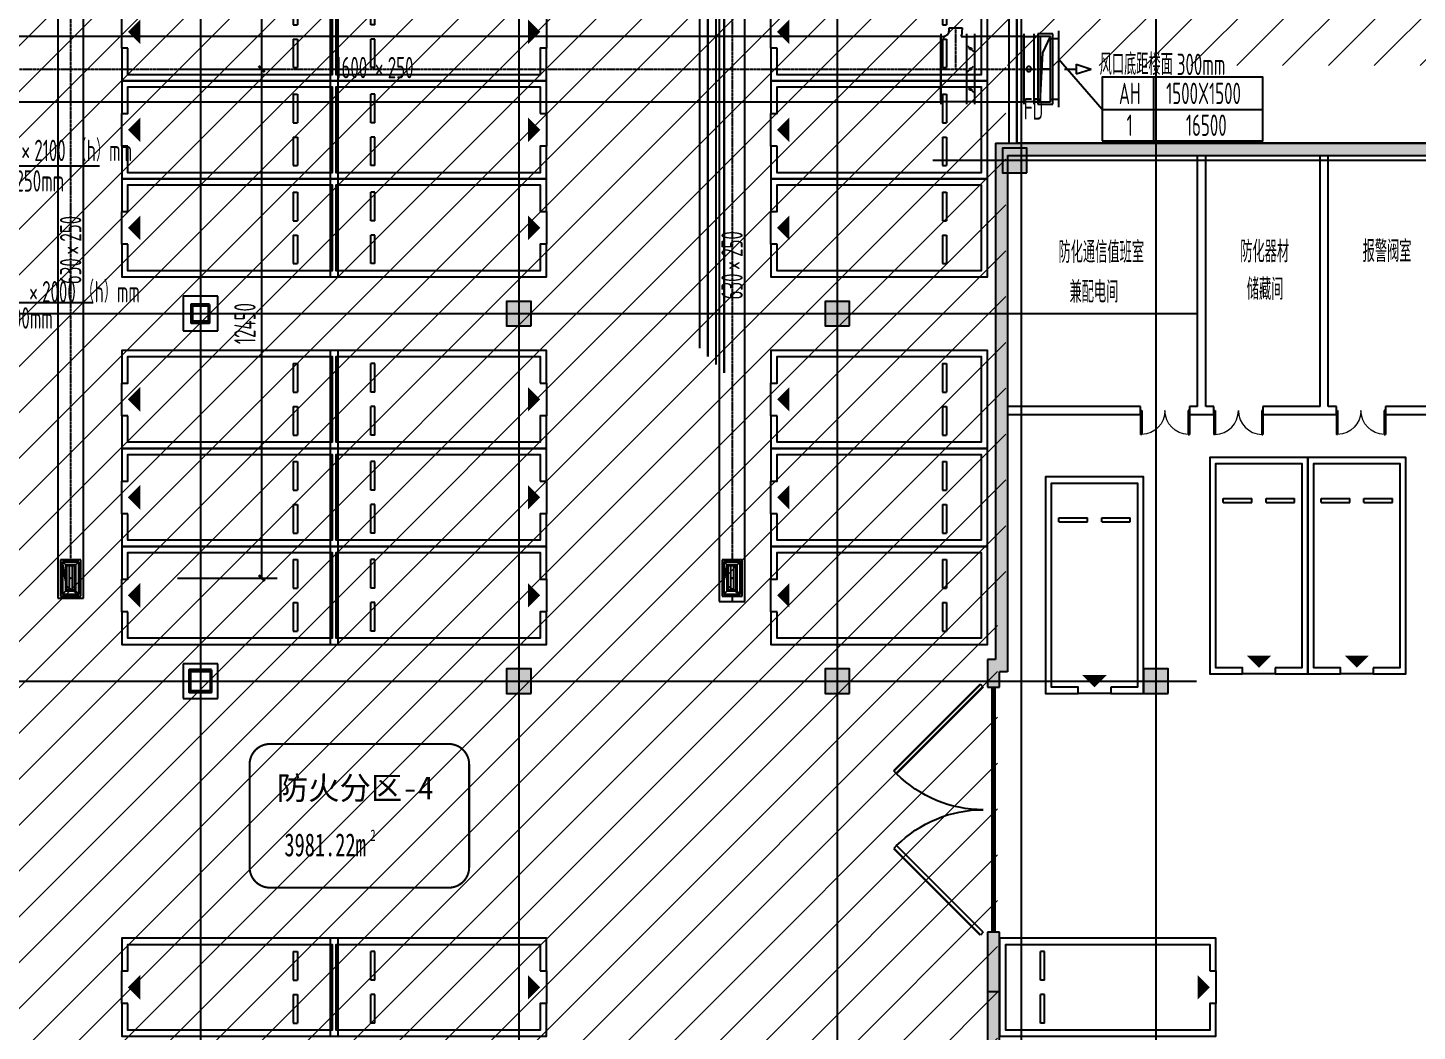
# Model space of a CAD drawing. Extents: x -20827274 to 1300756471, y -549375 to 3431892.
# Drawn here: x -17836 to 16195, y -246835 to -222260 of the extents above; entities that cross this region are included whole.
import ezdxf

# ---------------------------------------------------------------- set-up
doc = ezdxf.new("R2010")
doc.units = 0
doc.header["$LTSCALE"] = 10
for name, pattern in [('CENTER2', [1.125, 0.75, -0.125, 0.125, -0.125]), ('DASH', [0.35, 0.25, -0.1]), ('暖附图底图$0$DASH', [0.35, 0.25, -0.1]), ('暖附图底图$0$DOTE', [2.42, 2, -0.2, 0.02, -0.2])]:
    doc.linetypes.add(name, pattern=pattern)
for name, color, linetype in [('1-zs', 3, 'Continuous'), ('1-标注暖通', 4, 'Continuous'), ('DUCT-加压送风中心线', 5, 'CENTER2'), ('DUCT-加压送风标注', 3, 'Continuous'), ('DUCT-加压送风法兰', 2, 'Continuous'), ('DUCT-加压送风管', 1, 'Continuous'), ('DUCT-加压送风管端线', 2, 'Continuous'), ('DUCT-加压送风阀门', 7, 'Continuous'), ('DUCT-排烟中心线', 5, 'CENTER2'), ('DUCT-排烟标注', 3, 'Continuous'), ('DUCT-排烟法兰', 4, 'Continuous'), ('DUCT-排烟管', 2, 'Continuous'), ('DUCT-排烟管立管', 2, 'Continuous'), ('DUCT-排烟管端线', 4, 'Continuous'), ('DUCT-排风风口', 7, 'Continuous'), ('DUCT-送风中心线', 5, 'CENTER2'), ('DUCT-送风法兰', 2, 'Continuous'), ('DUCT-送风管', 4, 'Continuous'), ('DUCT-送风管端线', 2, 'Continuous'), ('H-PIPE-空冷供水', 122, 'Continuous'), ('H-PIPE-空冷回水', 122, 'DASH'), ('H-TH_DIM', 3, 'Continuous'), ('H-TH_TEXT', 7, 'Continuous'), ('PUB_HATCH', 8, 'Continuous'), ('暖附图底图$0$0-绿', 8, 'Continuous'), ('暖附图底图$0$0-蓝', 8, 'Continuous'), ('暖附图底图$0$00-停车位', 8, 'Continuous'), ('暖附图底图$0$1-标注暖通', 8, 'Continuous'), ('暖附图底图$0$A-COLUMN', 8, 'Continuous'), ('暖附图底图$0$A-PUB_HATCH', 8, 'Continuous'), ('暖附图底图$0$A-ROOM_NAME', 8, 'Continuous'), ('暖附图底图$0$A-WALL', 8, 'Continuous'), ('暖附图底图$0$DOOR_FIRE', 8, 'Continuous'), ('暖附图底图$0$DOTE', 8, 'Continuous'), ('暖附图底图$0$PUB_HATCH', 8, 'Continuous'), ('暖附图底图$0$WINDOW_RF', 8, 'Continuous')]:
    doc.layers.add(name, color=color, linetype=linetype)
doc.layers.add('F-非人防区', color=105, linetype='Continuous', lineweight=15)
doc.layers.add('暖附图底图$0$钢柱', color=8, linetype='Continuous', lineweight=35)
doc.styles.add('8B2_02', font='tssdeng.shx', dxfattribs={"width": 0.6, "bigfont": 'TSSDCHN.shx'})
doc.styles.add('8B2_02_T3', font='tssdeng.shx', dxfattribs={"width": 0.6, "bigfont": 'TSSDCHN.shx'})
doc.styles.add('暖附图底图$0$8B2_02', font='tssdeng.shx', dxfattribs={"width": 0.6, "bigfont": 'TSSDCHN.shx'})
doc.styles.add('暖附图底图$0$黑体', font='simhei.ttf', dxfattribs={"width": 0.65})
doc.dimstyles.new('_TCH_ARCH&&150', dxfattribs={"dimtxt": 525, "dimasz": 150, "dimexe": 375, "dimexo": 450, "dimgap": 150, "dimtad": 1, "dimdec": 0, "dimrnd": 50, "dimzin": 0, "dimdsep": 46, "dimtxsty": '8B2_02_T3', "dimblk": 'ARCHTICK', "dimcen": 0.09, "dimclrt": 7, "dimazin": 2, "dimtfac": 1, "dimtdec": 0, "dimtix": 1, "dimtmove": 2, "dimatfit": 3, "dimfxl": 0, "dimtolj": 1, "dimtzin": 0, "dimarcsym": 0})

# ---------------------------------------------------------------- blocks, each defined once
blk = doc.blocks.new('$风口$00000108')
for p, q in [((-250, 135), (-190, 75)), ((-250, -135), (-250, 135)), ((200, 25), (-190, 25)), ((250, 135), (200, 75)), ((250, 135), (250, -135)), ((-250, -135), (-190, -75)), ((250, -135), (-250, -135)), ((200, -25), (-190, -25)), ((200, -75), (250, -135))]:
    blk.add_line(p, q)
at = {"linetype": 'Continuous'}
blk.add_line((250, 135), (-250, 135), dxfattribs=at)
at = {"lineweight": 40}
for p, q in [((-190, 75), (200, 75)), ((-190, -75), (-190, 75)), ((200, 75), (200, -75)), ((-190, -75), (200, -75))]:
    blk.add_line(p, q, dxfattribs=at)
blk = doc.blocks.new('$风口$00000098')
for p, q in [((0, 200), (99.9, 200)), ((0, -200), (0, 200)), ((99.9, 250), (99.9, -250)), ((0, 0), (-100, 0)), ((171.6, 0), (315.1, 0)), ((315.1, 31.5), (500, 0)), ((315.1, 31.5), (315.1, -31.5)), ((315.1, -31.5), (500, 0)), ((99.9, -200), (0, -200))]:
    blk.add_line(p, q)
blk = doc.blocks.new('暖附图底图$0$车位2400x5300')
at = {"layer": '暖附图底图$0$00-停车位', "color": 251}
for p, q in [((-875, -1000), (-175, -1000)), ((-875, -1100), (-875, -1000)), ((-175, -1100), (-175, -1000)), ((175, -1000), (875, -1000)), ((175, -1100), (175, -1000)), ((875, -1100), (875, -1000)), ((-875, -1100), (-175, -1100)), ((175, -1100), (875, -1100)), ((400, -5300), (-400, -5300))]:
    blk.add_line(p, q, dxfattribs=at)
blk.add_lwpolyline([(400, -5150), (400, -5300), (1200, -5300), (1200, 0), (-1200, 0), (-1200, -5300), (-400, -5300), (-400, -5150), (-1050, -5150), (-1050, -150), (1050, -150), (1050, -5150), (400, -5150)], dxfattribs=at)
blk.add_lwpolyline([(0, -5150, 0, 600, 0), (0, -4850, 600, 600, 0)], format="xyseb", dxfattribs=at)
blk = doc.blocks.new('暖附图底图$0$A$C10817FE3')
at = {"layer": '暖附图底图$0$0-蓝', "color": 9, "linetype": '暖附图底图$0$DASH', "ltscale": 3, "const_width": 50}
blk.add_lwpolyline([(-119745, -80810), (-115367, -80810, 0.414214), (-114867, -80310), (-114867, -77790, 0.414214), (-115367, -77290), (-119745, -77290, 0.414214), (-120245, -77790), (-120245, -80310, 0.414214)], format="xyb", close=True, dxfattribs=at)
at = {"layer": '暖附图底图$0$0-绿', "color": 0, "linetype": '暖附图底图$0$DASH', "style": '暖附图底图$0$黑体'}
blk.add_text('防火分区-4', height=563.3, dxfattribs=at).set_placement((-119580, -78650))
at = {"layer": '暖附图底图$0$0-绿', "color": 0, "linetype": '暖附图底图$0$DASH', "style": '暖附图底图$0$黑体', "width": 0.65}
for s, height, p in [('3981.22m', 563.3, (-119392, -80041)), ('2', 282, (-117286, -79666))]:
    blk.add_text(s, height=height, dxfattribs=at).set_placement(p)
blk = doc.blocks.new('暖附图底图$0$A$C00330F2E')
at = {"layer": '暖附图底图$0$A-COLUMN'}
for p, q in [((58875, -53900), (58025, -53900)), ((58025, -53900), (58025, -54750)), ((58875, -54750), (58875, -53900)), ((58025, -54750), (58875, -54750)), ((58875, -62900), (58025, -62900)), ((58025, -62900), (58025, -63750)), ((58875, -63750), (58875, -62900)), ((58025, -63750), (58875, -63750))]:
    blk.add_line(p, q, dxfattribs=at)
at = {"layer": '暖附图底图$0$钢柱', "color": 4, "lineweight": 35}
for points in [[(58675, -54100), (58225, -54100), (58225, -54550), (58675, -54550)], [(58645, -54520), (58255, -54520), (58255, -54130), (58645, -54130)], [(58725, -63050), (58175, -63050), (58175, -63600), (58725, -63600)], [(58695, -63570), (58205, -63570), (58205, -63080), (58695, -63080)]]:
    blk.add_lwpolyline(points, close=True, dxfattribs=at)
blk = doc.blocks.new('_FZH')
blk.add_lwpolyline([(-0.5, -0.5), (0.5, -0.5), (0.5, 0.5), (-0.5, 0.5)], close=True)
at = {"layer": 'PUB_HATCH'}
blk.add_solid([(-0.5, -0.5), (0.5, -0.5), (-0.5, 0.5), (0.5, 0.5)], dxfattribs=at)
blk = doc.blocks.new('暖附图底图$0$$DorLib2D$00000091')
for p, q in [((-0.1464, 0.3952), (-0.1582, 0.407)), ((0.1464, 0.3952), (0.1582, 0.407)), ((-0.5, 0.0417), (-0.1464, 0.3952)), ((0.5, 0.0417), (0.1464, 0.3952)), ((-0.5, 0.0417), (-0.5118, 0.0535)), ((0.5, 0.0417), (0.5118, 0.0535))]:
    blk.add_line(p, q)
at = {"const_width": 0.00833}
for points in [[(-0.5118, 0.0535), (-0.1582, 0.407)], [(0.5118, 0.0535), (0.1582, 0.407)]]:
    blk.add_lwpolyline(points, dxfattribs=at)
for centre, start, end in [((-0.5, 0.0417), 0, 45), ((0.5, 0.0417), 135, 180)]:
    blk.add_arc(centre, 0.5, start, end)
blk = doc.blocks.new('暖附图底图$0$$DorLib2D$00000213')
at = {"color": 0, "linetype": '暖附图底图$0$DASH', "const_width": 0.02}
blk.add_lwpolyline([(0.5, 0), (-0.5, 0)], dxfattribs=at)
blk = doc.blocks.new('暖附图底图$0$$DorLib2D$00000002')
for p, q in [((-0.5, 0), (-0.5, 0.4875)), ((-0.475, 0.4875), (-0.5, 0.4875)), ((-0.475, 0), (-0.475, 0.4875)), ((0.475, 0), (0.475, 0.4875)), ((0.475, 0.4875), (0.5, 0.4875)), ((0.5, 0), (0.5, 0.4875)), ((-0.5, 0), (-0.475, 0)), ((0.5, 0), (0.475, 0))]:
    blk.add_line(p, q)
at = {"lineweight": 13}
for centre, start, end in [((-0.4875, 0), 0, 88.53072), ((0.4875, 0), 91.46928, 180)]:
    blk.add_arc(centre, 0.4875, start, end, dxfattribs=at)
blk = doc.blocks.new('暖附图底图$0$AFSFCS')
at = {"layer": '暖附图底图$0$A-PUB_HATCH'}
for points in [[(5861.9, -225085.4), (6161.9, -225385.4), (6291.4, -225385.4), (6291.4, -225085.4)], [(6291.4, -225085.4), (6291.4, -225385.4), (10916.4, -225385.4), (10916.4, -225085.4)], [(10916.4, -225085.4), (10916.4, -225385.4), (13916.4, -225385.4), (13916.4, -225085.4)], [(13916.4, -225085.4), (13916.4, -225385.4), (16866.4, -225385.4), (16866.4, -225085.4)], [(5666.4, -237731.2), (5666.4, -238410.4), (5966.4, -238410.4), (5966.4, -238031.2)], [(6161.9, -238031.2), (5861.9, -237731.2), (5666.4, -237731.2), (5966.4, -238031.2)], [(5966.4, -255960.4), (5966.4, -244410.4), (5666.4, -244410.4), (5666.4, -256110.4), (5816.4, -256110.4)]]:
    blk.add_hatch(color=256, dxfattribs=at).paths.add_polyline_path(points)
at = {"layer": '暖附图底图$0$PUB_HATCH'}
for points in [[(6161.9, -225385.4), (5861.9, -225085.4), (5861.9, -231635.4), (6161.9, -231635.4)], [(6161.9, -231635.4), (5861.9, -231635.4), (5861.9, -237731.2), (6161.9, -238031.2)]]:
    blk.add_hatch(color=256, dxfattribs=at).paths.add_polyline_path(points)
at = {"layer": '暖附图底图$0$A-WALL'}
for p, q in [((6191.4, -216810.4), (6191.4, -225085.4)), ((6391.4, -216810.4), (6391.4, -225085.4)), ((5861.9, -225085.4), (5861.9, -231635.4)), ((5861.9, -225085.4), (6291.4, -225085.4)), ((6291.4, -225085.4), (10916.4, -225085.4)), ((10916.4, -225085.4), (13916.4, -225085.4)), ((13916.4, -225085.4), (16866.4, -225085.4)), ((6161.9, -225385.4), (6161.9, -231635.4)), ((6161.9, -225385.4), (6291.4, -225385.4)), ((6291.4, -225385.4), (10916.4, -225385.4)), ((10816.4, -231535.4), (10816.4, -225385.4)), ((10916.4, -225385.4), (13916.4, -225385.4)), ((11016.4, -231535.4), (11016.4, -225385.4)), ((13816.4, -231535.4), (13816.4, -225385.4)), ((13916.4, -225385.4), (16866.4, -225385.4)), ((14016.4, -231535.4), (14016.4, -225385.4)), ((5861.9, -231635.4), (5861.9, -237731.2)), ((9416.4, -231535.4), (6161.9, -231535.4)), ((6161.9, -231635.4), (6161.9, -238031.2)), ((6161.9, -231735.4), (9416.4, -231735.4)), ((9416.4, -231735.4), (9416.4, -231535.4)), ((10816.4, -231535.4), (10616.4, -231535.4)), ((10616.4, -231535.4), (10616.4, -231735.4)), ((10616.4, -231735.4), (10916.4, -231735.4)), ((10916.4, -231735.4), (11216.4, -231735.4)), ((11216.4, -231535.4), (11016.4, -231535.4)), ((11216.4, -231735.4), (11216.4, -231535.4)), ((13816.4, -231535.4), (12416.4, -231535.4)), ((12416.4, -231535.4), (12416.4, -231735.4)), ((12416.4, -231735.4), (13916.4, -231735.4)), ((13916.4, -231735.4), (14216.4, -231735.4)), ((14216.4, -231535.4), (14016.4, -231535.4)), ((14216.4, -231735.4), (14216.4, -231535.4)), ((16766.4, -231535.4), (15416.4, -231535.4)), ((15416.4, -231535.4), (15416.4, -231735.4)), ((15416.4, -231735.4), (16866.4, -231735.4)), ((5666.4, -237731.2), (5666.4, -238410.4)), ((5861.9, -237731.2), (5666.4, -237731.2)), ((5666.4, -238031.2), (5666.4, -238410.4)), ((5966.4, -238410.4), (5966.4, -238031.2)), ((6161.9, -238031.2), (5966.4, -238031.2)), ((5966.4, -238410.4), (5966.4, -238031.2)), ((5666.4, -238410.4), (5966.4, -238410.4)), ((5666.4, -238410.4), (5966.4, -238410.4)), ((5966.4, -244410.4), (5666.4, -244410.4)), ((5666.4, -244410.4), (5666.4, -256110.4)), ((5966.4, -244410.4), (5666.4, -244410.4)), ((5666.4, -244410.4), (5666.4, -245860.9)), ((5966.4, -255960.4), (5966.4, -244410.4)), ((5966.4, -245860.9), (5966.4, -244410.4)), ((5666.4, -245860.9), (5966.4, -245860.9))]:
    blk.add_line(p, q, dxfattribs=at)
at = {"layer": '暖附图底图$0$DOTE', "color": 16, "linetype": '暖附图底图$0$DOTE', "ltscale": 1.5}
for p, q in [((-13608.6, -155629.3), (-13608.6, -385768.2)), ((145070.3, -225510.4), (4332, -225510.4)), ((-113117.3, -229260.4), (10791.4, -229260.4)), ((-113117.3, -238260.4), (10791.4, -238260.4))]:
    blk.add_line(p, q, dxfattribs=at)
at = {"layer": '暖附图底图$0$DOTE', "color": 127, "linetype": '暖附图底图$0$DOTE', "ltscale": 1.5}
for p, q in [((-5808.6, -155629.3), (-5808.6, -385768.2)), ((1991.4, -155629.3), (1991.4, -385768.2)), ((6491.4, -155629.3), (6491.4, -385768.2)), ((9791.4, -155629.3), (9791.4, -385768.2))]:
    blk.add_line(p, q, dxfattribs=at)
for name, p in [('暖附图底图$0$A$C10817FE3', (107841.4, -162510.4)), ('暖附图底图$0$A$C00330F2E', (-72058.6, -174935.4))]:
    blk.add_blockref(name, p)
at = {"layer": '暖附图底图$0$00-停车位'}
for p, rotation in [((-10233.6, -222360.4), 270), ((-10433.6, -222360.4), 90), ((5666.4, -222360.4), 270), ((-10233.6, -224760.4), 270), ((-10433.6, -224760.4), 90), ((5666.4, -224760.4), 270), ((-10233.6, -227160.4), 270), ((-10433.6, -227160.4), 90), ((5666.4, -227160.4), 270), ((-10233.6, -231360.4), 270), ((-10433.6, -231360.4), 90), ((5666.4, -231360.4), 270), ((-10233.6, -233760.4), 270), ((-10433.6, -233760.4), 90), ((5666.4, -233760.4), 270), ((-10233.6, -236160.4), 270), ((-10433.6, -236160.4), 90), ((5666.4, -236160.4), 270), ((-10233.6, -245760.4), 270), ((-10433.6, -245760.4), 90), ((5966.4, -245760.4), 90)]:
    blk.add_blockref('暖附图底图$0$车位2400x5300', p, dxfattribs=dict(at, rotation=rotation))
for p in [(12316.4, -232785.4), (14716.4, -232785.4), (8291.4, -233260.4)]:
    blk.add_blockref('暖附图底图$0$车位2400x5300', p, dxfattribs=at)
at = {"layer": '暖附图底图$0$A-COLUMN', "xscale": 600, "yscale": 600, "zscale": 600, "rotation": 90}
for p in [(6336.9, -225510.4), (-5808.6, -229260.4), (1991.4, -229260.4), (-5808.6, -238260.4), (1991.4, -238260.4), (9791.4, -238260.4)]:
    blk.add_blockref('_FZH', p, dxfattribs=at)
at = {"layer": '暖附图底图$0$DOOR_FIRE', "yscale": -1200, "zscale": 200}
for p, xscale in [((10016.4, -231635.4), 1200), ((11816.4, -231635.4), -1200), ((14816.4, -231635.4), 1200)]:
    blk.add_blockref('暖附图底图$0$$DorLib2D$00000002', p, dxfattribs=dict(at, xscale=xscale))
at = {"layer": '暖附图底图$0$DOOR_FIRE', "xscale": 6000, "yscale": 6000, "zscale": 300, "rotation": 270}
blk.add_blockref('暖附图底图$0$$DorLib2D$00000213', (5816.4, -241410.4), dxfattribs=at)
at = {"layer": '暖附图底图$0$WINDOW_RF', "xscale": 6000, "yscale": -6000, "zscale": 300, "rotation": 269.9999999999968}
blk.add_blockref('暖附图底图$0$$DorLib2D$00000091', (5816.4, -241410.4), dxfattribs=at)
at = {"layer": '暖附图底图$0$A-ROOM_NAME', "style": '暖附图底图$0$8B2_02', "width": 0.6}
for s, p in [('防化通信值班室', (7409.5, -228018)), ('防化器材', (11861.2, -228003.9)), ('报警阀室', (14858, -227994.7)), ('储藏间', (12019.9, -228923.9)), ('兼配电间', (7678.8, -228992))]:
    blk.add_text(s, height=525, dxfattribs=at).set_placement(p)
blk = doc.blocks.new('暖附图底图')
at = {"layer": '暖附图底图$0$1-标注暖通', "linetype": '暖附图底图$0$DASH'}
blk.add_blockref('暖附图底图$0$AFSFCS', (500000, 0), dxfattribs=at)
blk = doc.blocks.new('_ArchTick')
at = {"color": 0, "linetype": 'ByBlock', "const_width": 0.4}
blk.add_lwpolyline([(-0.5, -0.5), (0.5, 0.5)], dxfattribs=at)
blk = doc.blocks.new('*D1171')
at = {"layer": 'Defpoints', "color": 0, "transparency": 16777216}
for p in [(-14622, -219835), (-12106, -219835), (-14622, -223270)]:
    blk.add_point(p, dxfattribs=at)
at = {"layer": 'H-TH_DIM', "color": 0, "lineweight": -2, "transparency": 16777216}
for p, q in [((-14172, -219835), (-11731, -219835)), ((-12106, -223270), (-12106, -219835)), ((-14172, -223270), (-11731, -223270))]:
    blk.add_line(p, q, dxfattribs=at)
at = {"layer": 'H-TH_DIM', "color": 0, "lineweight": -2, "transparency": 16777216, "xscale": 150, "yscale": 150, "zscale": 150}
for p, rotation in [((-12106, -219835), 90), ((-12106, -223270), 270)]:
    blk.add_blockref('_ArchTick', p, dxfattribs=dict(at, rotation=rotation))
at = {"layer": 'H-TH_DIM', "color": 7, "transparency": 16777216, "insert": (-12518, -221553), "char_height": 525, "attachment_point": 5, "rotation": 90, "style": '8B2_02_T3'}
blk.add_mtext('\\A1;3450', dxfattribs=at)
blk = doc.blocks.new('*D1172')
at = {"layer": 'Defpoints', "color": 0, "transparency": 16777216}
for p in [(-14622, -223270), (-12106, -223270), (-14622, -235738)]:
    blk.add_point(p, dxfattribs=at)
at = {"layer": 'H-TH_DIM', "color": 0, "lineweight": -2, "transparency": 16777216}
for p, q in [((-14172, -223270), (-11731, -223270)), ((-12106, -235738), (-12106, -223270)), ((-14172, -235738), (-11731, -235738))]:
    blk.add_line(p, q, dxfattribs=at)
at = {"layer": 'H-TH_DIM', "color": 0, "lineweight": -2, "transparency": 16777216, "xscale": 150, "yscale": 150, "zscale": 150}
for p, rotation in [((-12106, -223270), 90), ((-12106, -235738), 270)]:
    blk.add_blockref('_ArchTick', p, dxfattribs=dict(at, rotation=rotation))
at = {"layer": 'H-TH_DIM', "color": 7, "transparency": 16777216, "insert": (-12518, -229504), "char_height": 525, "attachment_point": 5, "rotation": 90, "style": '8B2_02_T3'}
blk.add_mtext('\\A1;12450', dxfattribs=at)

msp = doc.modelspace()

# ---------------------------------------------------------------- hatches: boundary and pattern name
at = {"layer": 'F-非人防区'}
h = msp.add_hatch(dxfattribs=at)
h.set_pattern_fill('ANSI31', color=8, scale=500)
h.set_pattern_definition([(45, (-67108.6, 126739.6), (-561.266, 561.266), [])])
edge = h.paths.add_edge_path()
edge.add_line((26041.4, -160910.4), (26041.4, -174910.4))
edge.add_line((26041.4, -174910.4), (44466.4, -174910.4))
edge.add_line((44466.4, -174910.4), (44466.4, -230535.4))
edge.add_line((44466.4, -230535.4), (29591.4, -230535.4))
edge.add_line((29591.4, -230535.4), (29591.4, -228585.4))
edge.add_line((29591.4, -228585.4), (32466.4, -228585.4))
edge.add_line((32466.4, -228585.4), (32466.4, -223185.4))
edge.add_line((32466.4, -223185.4), (6116.4, -223185.4))
edge.add_line((6116.4, -223185.4), (6116.4, -236210.4))
edge.add_line((6116.4, -236210.4), (5916.4, -236210.4))
edge.add_line((5916.4, -236210.4), (5921.1, -289912.2))
edge.add_line((5921.1, -289912.2), (35191.4, -289912.2))
edge.add_line((35191.4, -289912.2), (35191.4, -296310.4))
edge.add_line((35191.4, -296310.4), (35041.4, -296310.4))
edge.add_line((35041.4, -296310.4), (35041.4, -296910.4))
edge.add_line((35041.4, -296910.4), (35641.4, -296910.4))
edge.add_line((35641.4, -296910.4), (44736.4, -305099.6))
edge.add_line((44736.4, -305099.6), (22456.5, -329844))
edge.add_line((22456.5, -329844), (22456.5, -340006.4))
edge.add_line((22456.5, -340006.4), (-13248.1, -379660.4))
edge.add_line((-13248.1, -379660.4), (-90108.6, -379660.4))
edge.add_line((-90108.6, -379660.4), (-90108.6, -373660.4))
edge.add_line((-90108.6, -373660.4), (-91358.6, -373660.4))
edge.add_arc((-91358.6, -361660.4), 12000, 180, 270, ccw=False)
edge.add_line((-103358.6, -361660.4), (-103358.6, -333450.4))
edge.add_line((-103358.6, -333450.4), (-95358.6, -333436.6))
edge.add_line((-95358.6, -333436.6), (-95358.6, -160610.4))
edge.add_line((-95358.6, -160610.4), (-86333.4, -160610.4))
edge.add_line((-86333.4, -160610.4), (-86333.6, -149790))
edge.add_line((-86333.6, -149790), (-73433.4, -149790))
edge.add_line((-73433.4, -149790), (-73433.4, -160610.4))
edge.add_line((-73433.4, -160610.4), (26041.4, -160910.4))

# ---------------------------------------------------------------- linework, layer by layer
at = {"layer": '1-标注暖通'}
for p, q in [((8480.8, -224262.4), (7409.5, -223028.1, 2600)), ((-20604.1, -225643.5), (-16077.7, -225643.5)), ((-20973.2, -228987.8, -2600), (-16235.6, -228987.8, -2600))]:
    msp.add_line(p, q, dxfattribs=at)
for points in [[(6391.4, -201635.4), (17041.4, -201635.4), (17041.4, -225085.4), (6391.4, -225085.4)], [(8480.8, -225030.8), (12416.8, -225030.8), (12416.8, -223472), (8480.8, -223472)]]:
    msp.add_lwpolyline(points, close=True, dxfattribs=at)
for points in [[(9733.3, -223472), (9733.3, -225030.8)], [(8480.8, -224262.4), (12416.8, -224262.4)]]:
    msp.add_lwpolyline(points, dxfattribs=at)
at = {"layer": 'DUCT-加压送风中心线'}
msp.add_line((6807.2, -223270.4), (7209.7, -223270.4), dxfattribs=at)
at = {"layer": 'DUCT-加压送风法兰'}
for p, q in [((5153.5, -222410.4), (5153.5, -224130.4)), ((5353.7, -222410.4), (5353.7, -224130.4))]:
    msp.add_line(p, q, dxfattribs=at)
at = {"layer": 'DUCT-加压送风法兰', "color": 18, "true_color": 0x000000}
for p in [(5153.4, -223270.4, 500), (5153.6, -223270.4, 500), (5353.6, -223270.4, 500), (5353.8, -223270.4, 500)]:
    msp.add_point(p, dxfattribs=at)
at = {"layer": 'DUCT-加压送风管'}
for p, q in [((5153.6, -222470.4), (5353.6, -222470.4)), ((6557, -222470.4), (6807, -222470.4)), ((5353.6, -224070.4), (5153.6, -224070.4)), ((6807, -224070.4), (6557, -224070.4))]:
    msp.add_line(p, q, dxfattribs=at)
at = {"layer": 'DUCT-加压送风管端线'}
for p, q in [((5153.6, -222470.4), (5153.6, -224070.4)), ((5353.6, -222470.4), (5353.6, -224070.4)), ((6557, -222470.4), (6557, -224070.4)), ((6807, -222470.4), (6807, -224070.4)), ((7022.2, -222870.4), (7209.7, -222470.4)), ((6959.7, -224070.4), (7022.2, -222870.4))]:
    msp.add_line(p, q, dxfattribs=at)
at = {"layer": 'DUCT-加压送风阀门'}
for p, q in [((5183.6, -222700.4), (5323.6, -222840.4)), ((5231.4, -222770.4), (5231.8, -222766.3)), ((5231.8, -222774.5), (5231.4, -222770.4)), ((5231.8, -222766.3), (5232.9, -222762.4)), ((5232.9, -222778.4), (5231.8, -222774.5)), ((5232.9, -222762.4), (5234.7, -222758.7)), ((5234.7, -222782), (5232.9, -222778.4)), ((5234.7, -222758.7), (5237.2, -222755.5)), ((5237.2, -222785.3), (5234.7, -222782)), ((5237.2, -222755.5), (5240.2, -222752.7)), ((5240.2, -222788.1), (5237.2, -222785.3)), ((5238.6, -222770.4), (5238.8, -222767.5)), ((5238.8, -222773.2), (5238.6, -222770.4)), ((5238.8, -222767.5), (5239.6, -222764.8)), ((5239.6, -222776), (5238.8, -222773.2)), ((5239.6, -222764.8), (5240.9, -222762.3)), ((5240.9, -222778.5), (5239.6, -222776)), ((5240.2, -222752.7), (5243.7, -222750.5)), ((5243.7, -222790.2), (5240.2, -222788.1)), ((5240.9, -222762.3), (5242.7, -222760)), ((5242.7, -222780.7), (5240.9, -222778.5)), ((5242.7, -222760), (5244.9, -222758.2)), ((5244.9, -222782.6), (5242.7, -222780.7)), ((5242.8, -222770.4), (5243, -222768.3)), ((5243, -222772.4), (5242.8, -222770.4)), ((5243, -222768.3), (5243.6, -222766.4)), ((5243.6, -222774.4), (5243, -222772.4)), ((5243.6, -222766.4), (5244.5, -222764.6)), ((5244.5, -222776.2), (5243.6, -222774.4)), ((5243.7, -222750.5), (5247.5, -222749.1)), ((5247.5, -222791.7), (5243.7, -222790.2)), ((5244.5, -222764.6), (5245.8, -222763)), ((5245.8, -222777.8), (5244.5, -222776.2)), ((5244.9, -222758.2), (5247.3, -222756.7)), ((5247.3, -222784), (5244.9, -222782.6)), ((5245.8, -222763), (5247.3, -222761.6)), ((5247.3, -222779.1), (5245.8, -222777.8)), ((5247.3, -222756.7), (5250, -222755.8)), ((5247.3, -222761.6), (5249.1, -222760.6)), ((5249.1, -222780.1), (5247.3, -222779.1)), ((5250, -222785), (5247.3, -222784)), ((5247.5, -222749.1), (5251.5, -222748.3)), ((5251.5, -222792.4), (5247.5, -222791.7)), ((5249.1, -222760.6), (5251, -222760)), ((5251, -222780.8), (5249.1, -222780.1)), ((5250, -222755.8), (5252.8, -222755.4)), ((5252.8, -222785.4), (5250, -222785)), ((5251, -222760), (5253, -222759.7)), ((5253, -222781.1), (5251, -222780.8)), ((5251.5, -222748.3), (5255.6, -222748.3)), ((5255.6, -222792.4), (5251.5, -222792.4)), ((5252.8, -222755.4), (5255.7, -222755.5)), ((5255.7, -222785.2), (5252.8, -222785.4)), ((5253, -222759.7), (5255.1, -222759.8)), ((5255.1, -222781), (5253, -222781.1)), ((5255.1, -222759.8), (5257.1, -222760.2)), ((5257.1, -222780.5), (5255.1, -222781)), ((5255.6, -222748.3), (5259.6, -222749.1)), ((5259.6, -222791.7), (5255.6, -222792.4)), ((5255.7, -222755.5), (5258.5, -222756.2)), ((5258.5, -222784.6), (5255.7, -222785.2)), ((5257.1, -222760.2), (5258.9, -222761.1)), ((5258.9, -222779.7), (5257.1, -222780.5)), ((5258.5, -222756.2), (5261.1, -222757.4)), ((5261.1, -222783.4), (5258.5, -222784.6)), ((5258.9, -222761.1), (5260.6, -222762.3)), ((5260.6, -222778.5), (5258.9, -222779.7)), ((5259.6, -222749.1), (5263.4, -222750.5)), ((5263.4, -222790.2), (5259.6, -222791.7)), ((5260.6, -222762.3), (5262, -222763.7)), ((5262, -222777), (5260.6, -222778.5)), ((5261.1, -222757.4), (5263.4, -222759)), ((5263.4, -222781.7), (5261.1, -222783.4)), ((5262, -222763.7), (5263.1, -222765.5)), ((5263.1, -222775.3), (5262, -222777)), ((5263.1, -222765.5), (5263.9, -222767.4)), ((5263.9, -222773.4), (5263.1, -222775.3)), ((5263.4, -222750.5), (5266.9, -222752.7)), ((5263.4, -222759), (5265.4, -222761.1)), ((5265.4, -222779.7), (5263.4, -222781.7)), ((5266.9, -222788.1), (5263.4, -222790.2)), ((5263.9, -222767.4), (5264.2, -222769.4)), ((5264.2, -222771.4), (5263.9, -222773.4)), ((5264.2, -222769.4), (5264.2, -222771.4)), ((5265.4, -222761.1), (5266.9, -222763.5)), ((5266.9, -222777.3), (5265.4, -222779.7)), ((5266.9, -222752.7), (5269.9, -222755.5)), ((5266.9, -222763.5), (5268, -222766.2)), ((5268, -222774.6), (5266.9, -222777.3)), ((5269.9, -222785.3), (5266.9, -222788.1)), ((5268, -222766.2), (5268.5, -222769)), ((5268.5, -222771.8), (5268, -222774.6)), ((5268.5, -222769), (5268.5, -222771.8)), ((5269.9, -222755.5), (5272.4, -222758.7)), ((5272.4, -222782), (5269.9, -222785.3)), ((5272.4, -222758.7), (5274.2, -222762.4)), ((5274.2, -222778.4), (5272.4, -222782)), ((5274.2, -222762.4), (5275.3, -222766.3)), ((5275.3, -222774.5), (5274.2, -222778.4)), ((5275.3, -222766.3), (5275.7, -222770.4)), ((5275.7, -222770.4), (5275.3, -222774.5)), ((5183.6, -223340.4), (5323.6, -223200.4)), ((5231.4, -223270.4), (5231.8, -223266.3)), ((5231.8, -223274.5), (5231.4, -223270.4)), ((5231.8, -223266.3), (5232.9, -223262.4)), ((5232.9, -223278.4), (5231.8, -223274.5)), ((5232.9, -223262.4), (5234.7, -223258.7)), ((5234.7, -223282), (5232.9, -223278.4)), ((5234.7, -223258.7), (5237.2, -223255.5)), ((5237.2, -223285.3), (5234.7, -223282)), ((5237.2, -223255.5), (5240.2, -223252.7)), ((5240.2, -223288.1), (5237.2, -223285.3)), ((5238.6, -223270.4), (5238.8, -223267.5)), ((5238.8, -223273.2), (5238.6, -223270.4)), ((5238.8, -223267.5), (5239.6, -223264.8)), ((5239.6, -223276), (5238.8, -223273.2)), ((5239.6, -223264.8), (5240.9, -223262.3)), ((5240.9, -223278.5), (5239.6, -223276)), ((5240.2, -223252.7), (5243.7, -223250.5)), ((5243.7, -223290.2), (5240.2, -223288.1)), ((5240.9, -223262.3), (5242.7, -223260)), ((5242.7, -223280.7), (5240.9, -223278.5)), ((5242.7, -223260), (5244.9, -223258.2)), ((5244.9, -223282.6), (5242.7, -223280.7)), ((5242.8, -223270.4), (5243, -223268.3)), ((5243, -223272.4), (5242.8, -223270.4)), ((5243, -223268.3), (5243.6, -223266.4)), ((5243.6, -223274.4), (5243, -223272.4)), ((5243.6, -223266.4), (5244.5, -223264.6)), ((5244.5, -223276.2), (5243.6, -223274.4)), ((5243.7, -223250.5), (5247.5, -223249.1)), ((5247.5, -223291.7), (5243.7, -223290.2)), ((5244.5, -223264.6), (5245.8, -223263)), ((5245.8, -223277.8), (5244.5, -223276.2)), ((5244.9, -223258.2), (5247.3, -223256.7)), ((5247.3, -223284), (5244.9, -223282.6)), ((5245.8, -223263), (5247.3, -223261.6)), ((5247.3, -223279.1), (5245.8, -223277.8)), ((5247.3, -223256.7), (5250, -223255.8)), ((5247.3, -223261.6), (5249.1, -223260.6)), ((5249.1, -223280.1), (5247.3, -223279.1)), ((5250, -223285), (5247.3, -223284)), ((5247.5, -223249.1), (5251.5, -223248.3)), ((5251.5, -223292.4), (5247.5, -223291.7)), ((5249.1, -223260.6), (5251, -223260)), ((5251, -223280.8), (5249.1, -223280.1)), ((5250, -223255.8), (5252.8, -223255.4)), ((5252.8, -223285.4), (5250, -223285)), ((5251, -223260), (5253, -223259.7)), ((5253, -223281.1), (5251, -223280.8)), ((5251.5, -223248.3), (5255.6, -223248.3)), ((5255.6, -223292.4), (5251.5, -223292.4)), ((5252.8, -223255.4), (5255.7, -223255.5)), ((5255.7, -223285.2), (5252.8, -223285.4)), ((5253, -223259.7), (5255.1, -223259.8)), ((5255.1, -223281), (5253, -223281.1)), ((5255.1, -223259.8), (5257.1, -223260.2)), ((5257.1, -223280.5), (5255.1, -223281)), ((5255.6, -223248.3), (5259.6, -223249.1)), ((5259.6, -223291.7), (5255.6, -223292.4)), ((5255.7, -223255.5), (5258.5, -223256.2)), ((5258.5, -223284.6), (5255.7, -223285.2)), ((5257.1, -223260.2), (5258.9, -223261.1)), ((5258.9, -223279.7), (5257.1, -223280.5)), ((5258.5, -223256.2), (5261.1, -223257.4)), ((5261.1, -223283.4), (5258.5, -223284.6)), ((5258.9, -223261.1), (5260.6, -223262.3)), ((5260.6, -223278.5), (5258.9, -223279.7)), ((5259.6, -223249.1), (5263.4, -223250.5)), ((5263.4, -223290.2), (5259.6, -223291.7)), ((5260.6, -223262.3), (5262, -223263.7)), ((5262, -223277), (5260.6, -223278.5)), ((5261.1, -223257.4), (5263.4, -223259)), ((5263.4, -223281.7), (5261.1, -223283.4)), ((5262, -223263.7), (5263.1, -223265.5)), ((5263.1, -223275.3), (5262, -223277)), ((5263.1, -223265.5), (5263.9, -223267.4)), ((5263.9, -223273.4), (5263.1, -223275.3)), ((5263.4, -223250.5), (5266.9, -223252.7)), ((5263.4, -223259), (5265.4, -223261.1)), ((5265.4, -223279.7), (5263.4, -223281.7)), ((5266.9, -223288.1), (5263.4, -223290.2)), ((5263.9, -223267.4), (5264.2, -223269.4)), ((5264.2, -223271.4), (5263.9, -223273.4)), ((5264.2, -223269.4), (5264.2, -223271.4)), ((5265.4, -223261.1), (5266.9, -223263.5)), ((5266.9, -223277.3), (5265.4, -223279.7)), ((5266.9, -223252.7), (5269.9, -223255.5)), ((5266.9, -223263.5), (5268, -223266.2)), ((5268, -223274.6), (5266.9, -223277.3)), ((5269.9, -223285.3), (5266.9, -223288.1)), ((5268, -223266.2), (5268.5, -223269)), ((5268.5, -223271.8), (5268, -223274.6)), ((5268.5, -223269), (5268.5, -223271.8)), ((5269.9, -223255.5), (5272.4, -223258.7)), ((5272.4, -223282), (5269.9, -223285.3)), ((5272.4, -223258.7), (5274.2, -223262.4)), ((5274.2, -223278.4), (5272.4, -223282)), ((5274.2, -223262.4), (5275.3, -223266.3)), ((5275.3, -223274.5), (5274.2, -223278.4)), ((5275.3, -223266.3), (5275.7, -223270.4)), ((5275.7, -223270.4), (5275.3, -223274.5)), ((5183.6, -223700.4), (5323.6, -223840.4)), ((5231.4, -223770.4), (5231.8, -223766.3)), ((5231.8, -223774.5), (5231.4, -223770.4)), ((5231.8, -223766.3), (5232.9, -223762.4)), ((5232.9, -223778.4), (5231.8, -223774.5)), ((5232.9, -223762.4), (5234.7, -223758.7)), ((5234.7, -223782), (5232.9, -223778.4)), ((5234.7, -223758.7), (5237.2, -223755.5)), ((5237.2, -223785.3), (5234.7, -223782)), ((5237.2, -223755.5), (5240.2, -223752.7)), ((5240.2, -223788.1), (5237.2, -223785.3)), ((5238.6, -223770.4), (5238.8, -223767.5)), ((5238.8, -223773.2), (5238.6, -223770.4)), ((5238.8, -223767.5), (5239.6, -223764.8)), ((5239.6, -223776), (5238.8, -223773.2)), ((5239.6, -223764.8), (5240.9, -223762.3)), ((5240.9, -223778.5), (5239.6, -223776)), ((5240.2, -223752.7), (5243.7, -223750.5)), ((5243.7, -223790.2), (5240.2, -223788.1)), ((5240.9, -223762.3), (5242.7, -223760)), ((5242.7, -223780.7), (5240.9, -223778.5)), ((5242.7, -223760), (5244.9, -223758.2)), ((5244.9, -223782.6), (5242.7, -223780.7)), ((5242.8, -223770.4), (5243, -223768.3)), ((5243, -223772.4), (5242.8, -223770.4)), ((5243, -223768.3), (5243.6, -223766.4)), ((5243.6, -223774.4), (5243, -223772.4)), ((5243.6, -223766.4), (5244.5, -223764.6)), ((5244.5, -223776.2), (5243.6, -223774.4)), ((5243.7, -223750.5), (5247.5, -223749.1)), ((5247.5, -223791.7), (5243.7, -223790.2)), ((5244.5, -223764.6), (5245.8, -223763)), ((5245.8, -223777.8), (5244.5, -223776.2)), ((5244.9, -223758.2), (5247.3, -223756.7)), ((5247.3, -223784), (5244.9, -223782.6)), ((5245.8, -223763), (5247.3, -223761.6)), ((5247.3, -223779.1), (5245.8, -223777.8)), ((5247.3, -223756.7), (5250, -223755.8)), ((5247.3, -223761.6), (5249.1, -223760.6)), ((5249.1, -223780.1), (5247.3, -223779.1)), ((5250, -223785), (5247.3, -223784)), ((5247.5, -223749.1), (5251.5, -223748.3)), ((5251.5, -223792.4), (5247.5, -223791.7)), ((5249.1, -223760.6), (5251, -223760)), ((5251, -223780.8), (5249.1, -223780.1)), ((5250, -223755.8), (5252.8, -223755.4)), ((5252.8, -223785.4), (5250, -223785)), ((5251, -223760), (5253, -223759.7)), ((5253, -223781.1), (5251, -223780.8)), ((5251.5, -223748.3), (5255.6, -223748.3)), ((5255.6, -223792.4), (5251.5, -223792.4)), ((5252.8, -223755.4), (5255.7, -223755.5)), ((5255.7, -223785.2), (5252.8, -223785.4)), ((5253, -223759.7), (5255.1, -223759.8)), ((5255.1, -223781), (5253, -223781.1)), ((5255.1, -223759.8), (5257.1, -223760.2)), ((5257.1, -223780.5), (5255.1, -223781)), ((5255.6, -223748.3), (5259.6, -223749.1)), ((5259.6, -223791.7), (5255.6, -223792.4)), ((5255.7, -223755.5), (5258.5, -223756.2)), ((5258.5, -223784.6), (5255.7, -223785.2)), ((5257.1, -223760.2), (5258.9, -223761.1)), ((5258.9, -223779.7), (5257.1, -223780.5)), ((5258.5, -223756.2), (5261.1, -223757.4)), ((5261.1, -223783.4), (5258.5, -223784.6)), ((5258.9, -223761.1), (5260.6, -223762.3)), ((5260.6, -223778.5), (5258.9, -223779.7)), ((5259.6, -223749.1), (5263.4, -223750.5)), ((5263.4, -223790.2), (5259.6, -223791.7)), ((5260.6, -223762.3), (5262, -223763.7)), ((5262, -223777), (5260.6, -223778.5)), ((5261.1, -223757.4), (5263.4, -223759)), ((5263.4, -223781.7), (5261.1, -223783.4)), ((5262, -223763.7), (5263.1, -223765.5)), ((5263.1, -223775.3), (5262, -223777)), ((5263.1, -223765.5), (5263.9, -223767.4)), ((5263.9, -223773.4), (5263.1, -223775.3)), ((5263.4, -223750.5), (5266.9, -223752.7)), ((5263.4, -223759), (5265.4, -223761.1)), ((5265.4, -223779.7), (5263.4, -223781.7)), ((5266.9, -223788.1), (5263.4, -223790.2)), ((5263.9, -223767.4), (5264.2, -223769.4)), ((5264.2, -223771.4), (5263.9, -223773.4)), ((5264.2, -223769.4), (5264.2, -223771.4)), ((5265.4, -223761.1), (5266.9, -223763.5)), ((5266.9, -223777.3), (5265.4, -223779.7)), ((5266.9, -223752.7), (5269.9, -223755.5)), ((5266.9, -223763.5), (5268, -223766.2)), ((5268, -223774.6), (5266.9, -223777.3)), ((5269.9, -223785.3), (5266.9, -223788.1)), ((5268, -223766.2), (5268.5, -223769)), ((5268.5, -223771.8), (5268, -223774.6)), ((5268.5, -223769), (5268.5, -223771.8)), ((5269.9, -223755.5), (5272.4, -223758.7)), ((5272.4, -223782), (5269.9, -223785.3)), ((5272.4, -223758.7), (5274.2, -223762.4)), ((5274.2, -223778.4), (5272.4, -223782)), ((5274.2, -223762.4), (5275.3, -223766.3)), ((5275.3, -223774.5), (5274.2, -223778.4)), ((5275.3, -223766.3), (5275.7, -223770.4)), ((5275.7, -223770.4), (5275.3, -223774.5))]:
    msp.add_line(p, q, dxfattribs=at)
at = {"layer": 'DUCT-排烟中心线'}
for p, q in [((-16785.9, -219155.6), (-16785.9, -235307.9)), ((-585.9, -219822), (-585.9, -235307.9)), ((-16785.9, -236167.9), (-16785.9, -236227.3)), ((-585.9, -236167.9), (-585.9, -236308.8))]:
    msp.add_line(p, q, dxfattribs=at)
at = {"layer": 'DUCT-排烟法兰'}
for p, q in [((-16540.9, -235292.9), (-17030.9, -235292.9)), ((-17030.9, -235292.9), (-17030.9, -236182.9)), ((-16540.9, -236182.9), (-16540.9, -235292.9)), ((-340.9, -235292.9), (-830.9, -235292.9)), ((-830.9, -235292.9), (-830.9, -236182.9)), ((-340.9, -236182.9), (-340.9, -235292.9)), ((-17030.9, -236182.9), (-16540.9, -236182.9)), ((-830.9, -236182.9), (-340.9, -236182.9))]:
    msp.add_line(p, q, dxfattribs=at)
at = {"layer": 'DUCT-排烟法兰', "color": 18, "true_color": 0x000000}
for p in [(-16785.9, -235737.9, -0.1), (-16785.9, -235737.9, 0.1), (-585.9, -235737.9, -0.1), (-585.9, -235737.9, 0.1)]:
    msp.add_point(p, dxfattribs=at)
at = {"layer": 'DUCT-排烟管'}
for p, q in [((-17100.9, -219155.6), (-17100.9, -236227.3)), ((-16470.9, -236227.3), (-16470.9, -219155.6)), ((-900.9, -219822), (-900.9, -236308.8)), ((-270.9, -236308.8), (-270.9, -219822)), ((-17100.9, -236227.3), (-16470.9, -236227.3)), ((-900.9, -236308.8), (-270.9, -236308.8))]:
    msp.add_line(p, q, dxfattribs=at)
at = {"layer": 'DUCT-排烟管立管'}
for p, q in [((-16585.9, -235337.9), (-16985.9, -235337.9)), ((-16985.9, -235337.9), (-16985.9, -236137.9)), ((-16585.9, -236137.9), (-16585.9, -235337.9)), ((-385.9, -235337.9), (-785.9, -235337.9)), ((-785.9, -235337.9), (-785.9, -236137.9)), ((-385.9, -236137.9), (-385.9, -235337.9)), ((-16985.9, -236137.9), (-16585.9, -236137.9)), ((-785.9, -236137.9), (-385.9, -236137.9))]:
    msp.add_line(p, q, dxfattribs=at)
at = {"layer": 'DUCT-排烟管端线'}
for p, q in [((-16885.9, -235937.9), (-16985.9, -235337.9)), ((-685.9, -235937.9), (-785.9, -235337.9)), ((-16585.9, -236137.9), (-16885.9, -235937.9)), ((-385.9, -236137.9), (-685.9, -235937.9))]:
    msp.add_line(p, q, dxfattribs=at)
at = {"layer": 'DUCT-送风中心线'}
for p, q in [((4893.4, -223270.4), (4893.4, -222260.4)), ((-22483.4, -223270.4), (4523.2, -223270.4)), ((4523.4, -223270.4), (4893.4, -223270.4)), ((4893.4, -223270.4), (5153.4, -223270.4)), ((5353.8, -223270.4), (6556.8, -223270.4))]:
    msp.add_line(p, q, dxfattribs=at)
at = {"layer": 'DUCT-送风法兰'}
msp.add_line((4523.3, -222410.4), (4523.3, -224130.4), dxfattribs=at)
at = {"layer": 'DUCT-送风法兰', "color": 18, "true_color": 0x000000}
for p in [(4893.4, -222260.4, 500), (4523.2, -223270.4, 500), (4523.4, -223270.4, 500)]:
    msp.add_point(p, dxfattribs=at)
at = {"layer": 'DUCT-送风管'}
for p, q in [((4523.2, -222470.4), (-22483.4, -222470.4)), ((4523.2, -224070.4), (4523.2, -222470.4)), ((4523.4, -222470.4), (4573.4, -222470.4)), ((4733.4, -222310.4), (4733.4, -222260.4)), ((5025.9, -222470.4), (5153.4, -222470.4)), ((5053.4, -222260.4), (5053.4, -222310.4)), ((6556.8, -222470.4), (5353.8, -222470.4)), ((5353.8, -222470.4), (5353.8, -224070.4)), ((6556.8, -224070.4), (6556.8, -222470.4)), ((6556.9, -222410.4), (6556.9, -224130.4)), ((6807.1, -222410.4), (6807.1, -224130.4)), ((7209.7, -222470.4), (6807.2, -222470.4)), ((6807.2, -222470.4), (6807.2, -224070.4)), ((6899.7, -222410.4), (6899.7, -224130.4)), ((7269.7, -222410.4), (6899.7, -222410.4)), ((7209.7, -222470.4), (6959.7, -222470.4)), ((6959.7, -222470.4), (6959.7, -224070.4)), ((7209.7, -224070.4), (7209.7, -222470.4)), ((7209.7, -224070.4), (7209.7, -222470.4)), ((7269.7, -224130.4), (7269.7, -222410.4)), ((6629.1, -223237.1), (6625.7, -223243.3)), ((6633.2, -223231.4), (6629.1, -223237.1)), ((6637.8, -223226.2), (6633.2, -223231.4)), ((6643.1, -223221.5), (6637.8, -223226.2)), ((6648.8, -223217.5), (6643.1, -223221.5)), ((6654.9, -223214.1), (6648.8, -223217.5)), ((6661.4, -223211.4), (6654.9, -223214.1)), ((6668.1, -223209.4), (6661.4, -223211.4)), ((6675, -223208.3), (6668.1, -223209.4)), ((6682, -223207.9), (6675, -223208.3)), ((6689, -223208.3), (6682, -223207.9)), ((6695.9, -223209.4), (6689, -223208.3)), ((6702.7, -223211.4), (6695.9, -223209.4)), ((6709.1, -223214.1), (6702.7, -223211.4)), ((6715.3, -223217.5), (6709.1, -223214.1)), ((6721, -223221.5), (6715.3, -223217.5)), ((6726.2, -223226.2), (6721, -223221.5)), ((6730.9, -223231.4), (6726.2, -223226.2)), ((6734.9, -223237.1), (6730.9, -223231.4)), ((6738.3, -223243.3), (6734.9, -223237.1)), ((6572.6, -223270.4), (6791.4, -223270.4)), ((6619.9, -223263.4), (6619.5, -223270.4)), ((6619.5, -223270.4), (6619.9, -223277.4)), ((6621.1, -223256.5), (6619.9, -223263.4)), ((6619.9, -223277.4), (6621.1, -223284.3)), ((6623, -223249.7), (6621.1, -223256.5)), ((6621.1, -223284.3), (6623, -223291)), ((6625.7, -223243.3), (6623, -223249.7)), ((6623, -223291), (6625.7, -223297.5)), ((6625.7, -223297.5), (6629.1, -223303.6)), ((6629.1, -223303.6), (6633.2, -223309.3)), ((6633.2, -223309.3), (6637.8, -223314.6)), ((6637.8, -223314.6), (6643.1, -223319.2)), ((6643.1, -223319.2), (6648.8, -223323.3)), ((6648.8, -223323.3), (6654.9, -223326.7)), ((6654.9, -223326.7), (6661.4, -223329.4)), ((6661.4, -223329.4), (6668.1, -223331.3)), ((6668.1, -223331.3), (6675, -223332.5)), ((6675, -223332.5), (6682, -223332.9)), ((6682, -223332.9), (6689, -223332.5)), ((6689, -223332.5), (6695.9, -223331.3)), ((6695.9, -223331.3), (6702.7, -223329.4)), ((6702.7, -223329.4), (6709.1, -223326.7)), ((6709.1, -223326.7), (6715.3, -223323.3)), ((6715.3, -223323.3), (6721, -223319.2)), ((6721, -223319.2), (6726.2, -223314.6)), ((6726.2, -223314.6), (6730.9, -223309.3)), ((6730.9, -223309.3), (6734.9, -223303.6)), ((6734.9, -223303.6), (6738.3, -223297.5)), ((6741, -223249.7), (6738.3, -223243.3)), ((6738.3, -223297.5), (6741, -223291)), ((6743, -223256.5), (6741, -223249.7)), ((6741, -223291), (6743, -223284.3)), ((6744.1, -223263.4), (6743, -223256.5)), ((6743, -223284.3), (6744.1, -223277.4)), ((6744.5, -223270.4), (6744.1, -223263.4)), ((6744.1, -223277.4), (6744.5, -223270.4)), ((-22483.4, -224070.4), (4523.2, -224070.4)), ((4573.4, -224070.4), (4523.4, -224070.4)), ((5153.4, -224070.4), (4573.4, -224070.4)), ((5353.8, -224070.4), (6556.8, -224070.4)), ((6807.2, -224070.4), (7209.7, -224070.4)), ((6899.7, -224130.4), (7269.7, -224130.4)), ((6959.7, -224070.4), (7209.7, -224070.4))]:
    msp.add_line(p, q, dxfattribs=at)
for radius, start, end in [(160, 270, 360), (480, 340.52878, 0)]:
    msp.add_arc((4573.4, -222310.4), radius, start, end, dxfattribs=at)
at = {"layer": 'DUCT-送风管', "color": 18, "true_color": 0x000000}
for p in [(4893.4, -222260.4, 500), (4523.4, -223270.4, 500), (5153.4, -223270.4, 500), (6556.8, -223270.4, 500), (6557, -223270.4, 500), (6807, -223270.4, 500), (6807.2, -223270.4, 500), (7084.7, -223270.4, -0.1), (7084.7, -223270.4, 0.1)]:
    msp.add_point(p, dxfattribs=at)
at = {"layer": 'DUCT-送风管端线'}
for p, q in [((4523.4, -224070.4), (4523.4, -222470.4)), ((4733.4, -222260.4), (5053.4, -222260.4)), ((5153.4, -222470.4), (5153.4, -224070.4))]:
    msp.add_line(p, q, dxfattribs=at)
at = {"layer": 'H-PIPE-空冷供水', "linetype": 'Continuous', "ltscale": 1.5, "const_width": 52.5}
for points in [[(-1181.3, -230311.4), (-1181.3, -204675.5)], [(-781.3, -230711.4), (-781.3, -205075.5)]]:
    msp.add_lwpolyline(points, dxfattribs=at)
at = {"layer": 'H-PIPE-空冷回水', "linetype": 'DASH', "ltscale": 1.5, "const_width": 52.5}
for points in [[(-1381.3, -230111.4), (-1381.3, -204475.5)], [(-981.3, -230511.4), (-981.3, -204875.5)]]:
    msp.add_lwpolyline(points, dxfattribs=at)

# ---------------------------------------------------------------- block references
at = {"layer": '1-zs'}
msp.add_blockref('暖附图底图', (-500000, 0), dxfattribs=at)
at = {"layer": 'DUCT-排风风口', "xscale": 2, "yscale": 3.75}
msp.add_blockref('$风口$00000098', (7209.7, -223270.4, 2600), dxfattribs=at)
at = {"layer": 'DUCT-排风风口', "xscale": 1.6, "yscale": 1.481481481481482, "rotation": 90}
for p in [(-16785.9, -235737.9, 2600), (-585.9, -235737.9, 2600)]:
    msp.add_blockref('$风口$00000108', p, dxfattribs=at)

# ---------------------------------------------------------------- texts
at = {"layer": '1-标注暖通', "style": '8B2_02', "width": 0.6}
for s, p in [('风口底距楼面', (8416.7, -223417.9, 2100.1)), ('300mm', (10306.7, -223417.9, 2100.1)), ('AH', (8889, -224129.7)), ('1500X1500', (10045.2, -224129.7)), ('FD', (6558.7, -224508.7)), ('1', (9076.8, -224909.1)), ('16500', (10529.8, -224909.1))]:
    msp.add_text(s, height=525, dxfattribs=at).set_placement(p)
at = {"layer": 'DUCT-加压送风标注', "style": '8B2_02', "width": 0.6}
for s, p in [('1600', (-10302.8, -223497.9)), ('×', (-9333.6, -223497.9)), ('250', (-9018.6, -223497.9))]:
    msp.add_text(s, height=525, dxfattribs=at).set_placement(p)
at = {"layer": 'DUCT-排烟标注', "style": '8B2_02', "width": 0.6}
for s, p in [('250', (-16523.4, -227497.6, 500)), ('250', (-323.4, -227871.5, 500)), ('×', (-16523.4, -227812.6, 500)), ('630', (-16523.4, -228539.5, 500)), ('×', (-323.4, -228186.5, 500)), ('630', (-323.4, -228913.4, 500))]:
    msp.add_text(s, height=525, rotation=90, dxfattribs=at).set_placement(p)
at = {"layer": 'H-TH_TEXT', "style": '8B2_02', "width": 0.6}
for s, p in [('（', (-16706.5, -225526.6)), ('）', (-16161.3, -225526.6)), ('×', (-17990.8, -225526.6)), ('2100', (-17675.8, -225526.6)), ('h', (-16391.5, -225526.6)), ('mm', (-15846.3, -225526.6)), ('FL+250mm', (-18775.8, -226272.4)), ('×', (-17799, -228987.8, -2600)), ('2000', (-17484, -228987.8, -2600)), ('（', (-16514.7, -228987.8, -2600)), ('h', (-16199.7, -228987.8, -2600)), ('）', (-15969.6, -228987.8, -2600)), ('mm', (-15654.6, -228987.8, -2600)), ('300mm', (-18410.5, -229630.6, -2600))]:
    msp.add_text(s, height=525, dxfattribs=at).set_placement(p)

# ---------------------------------------------------------------- dimensions: what is measured, and where the dimension line sits
at = {"layer": 'H-TH_DIM'}
for p1, p2, distance, picture, middle in [((-14621.6, -223270.4), (-14621.6, -219835.4), -2515.8, '*D1171', (-12518.3, -221552.9)), ((-14621.5519, -235737.9278), (-14621.5519, -223270.3807), -2515.794, '*D1172', (-12518.2578, -229504.1543))]:
    dim = msp.add_aligned_dim(p1=p1, p2=p2, distance=distance, dimstyle='_TCH_ARCH&&150', dxfattribs=at)
    dim.commit()
    dim.dimension.update_dxf_attribs({"geometry": picture, "text_midpoint": middle})

doc.saveas('drawing.dxf')
